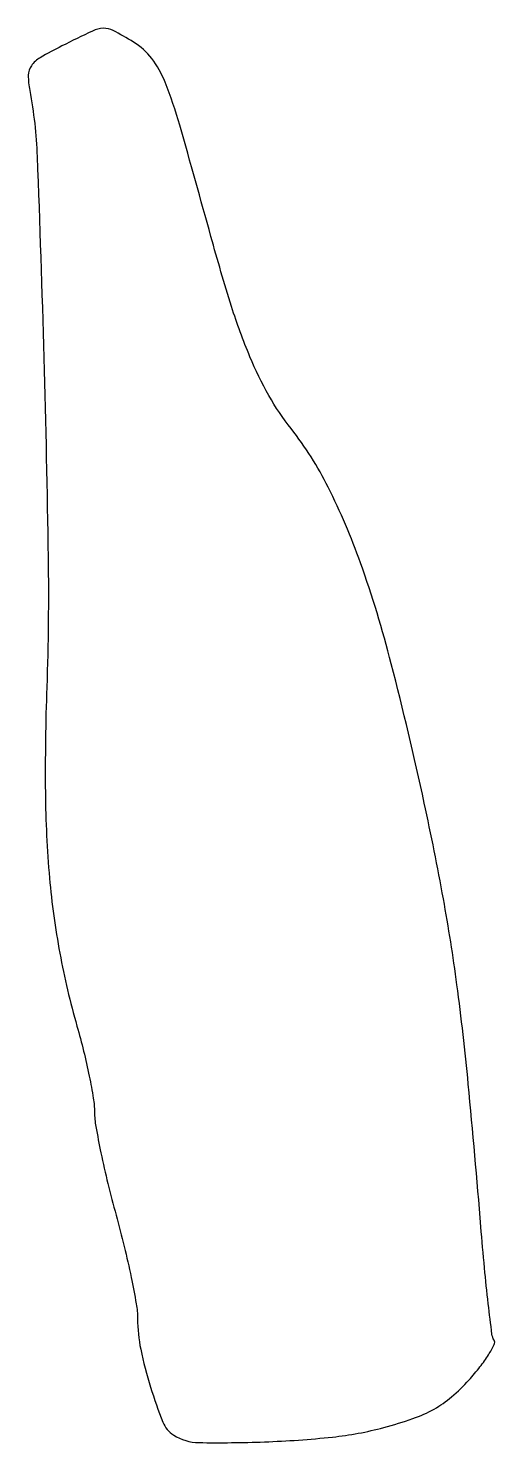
# Model space of a CAD drawing. Extents: x 0 to 55, y 0 to 165.
import ezdxf

# ---------------------------------------------------------------- set-up
doc = ezdxf.new("R2010")
doc.units = 0

msp = doc.modelspace()

# ---------------------------------------------------------------- linework, layer by layer
msp.add_lwpolyline([(4.17103, 162.702705, 0.015268), (1.648928, 161.338613, 0.104842), (0.608755, 160.397864, 0.15739), (0.249559, 159.293309, 0.047546), (0.415142, 157.51474, -0.037591), (1.287062, 149.811276, -0.002233), (2.063455, 126.359842, -0.003591), (2.562151, 103.110794, -0.012305), (2.405839, 88, 0.010863), (2.243302, 75.7123, 0.020116), (2.729274, 65.746427, 0.023491), (3.925682, 56.998772, 0.024285), (5.928716, 48.5, -0.009829), (6.701452, 45.599479, -0.00985), (7.358985, 42.672935, -0.009719), (7.832312, 40.099172, -0.038207), (7.970883, 38.492971, 0.041496), (8.128636, 36.794744, 0.007789), (8.722173, 33.727571, 0.008285), (9.533122, 30.156448, 0.0075), (10.487577, 26.492971, -0.007862), (11.440794, 22.823333, -0.008603), (12.248078, 19.233684, -0.008144), (12.834979, 16.143984, -0.041877), (12.987577, 14.408931, 0.050085), (13.358239, 10.861368, 0.024295), (14.499855, 6.441581, 0.019706), (15.944248, 2.36817, 0.157626), (17.20038, 0.854997, 0.13855), (20.117949, -0.015401, 0.012623), (27.777943, 0.066324, 0.017478), (35.715583, 0.629778, 0.038668), (41.681443, 1.734592, 0.019207), (45.086961, 2.783641, 0.042758), (47.558946, 3.895552, 0.048775), (49.600514, 5.309194, 0.033258), (51.629564, 7.275092, 0.017464), (52.909073, 8.794833, 0.026296), (53.904209, 10.211757, 0.02426), (54.568792, 11.396555, 0.259675), (54.544633, 11.927782, -0.107722), (54.307292, 12.600964, -0.002231), (53.878889, 16.157371, -0.00511), (53.437412, 20.338365, -0.003404), (53.013174, 25.137282, 0.003369), (51.545455, 41.753168, 0.009537), (50.222098, 53.319946, 0.011858), (48.640868, 63.327885, 0.008355), (46.40957, 74.5, 0.009316), (42.567812, 90.727202, 0.022698), (38.977453, 102.479877, 0.030624), (35.219544, 111.291762, 0.050609), (30.888594, 118.116547, -0.037798), (28.299972, 121.974042, -0.030011), (26.092133, 126.481429, -0.022595), (23.954851, 132.3313, -0.009077), (21.54429, 140.5, 0.002237), (17.911872, 153.459681, 0.025364), (16.194434, 158.498949, 0.068547), (14.635529, 161.246671, 0.092824), (12.518335, 163.151844, 0.01486), (10.143491, 164.504977, 0.13632), (8.995106, 164.758421, 0.097387), (7.730715, 164.438373, 0.005795)], format="xyb", close=True)

doc.saveas('drawing.dxf')
